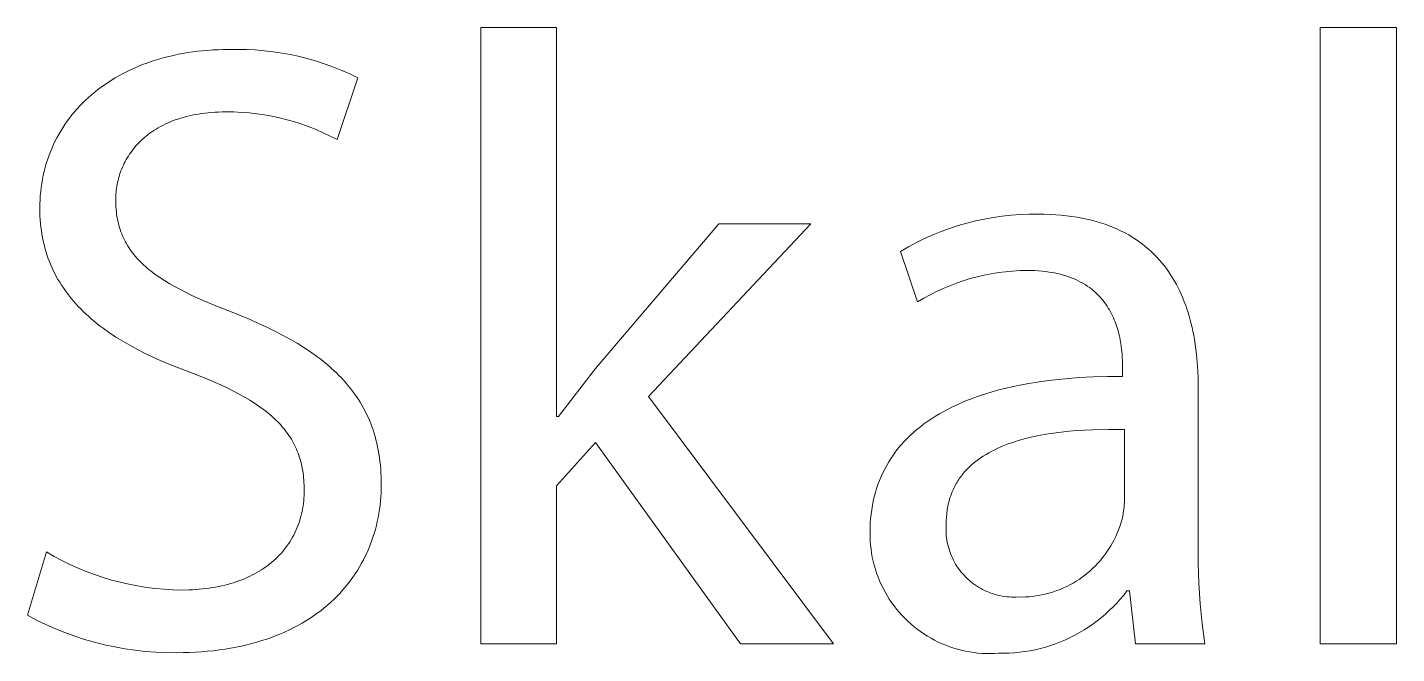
# Model space of a CAD drawing. Header units: millimetres. Extents: x 1383 to 4664, y -160 to 2132.
# Drawn here: x 4394.4 to 4446.2, y -17.9 to 5.8 of the extents above; entities that cross this region are included whole.
import ezdxf

# ---------------------------------------------------------------- set-up
doc = ezdxf.new("R2010")
doc.units = ezdxf.units.MM
doc.header["$MEASUREMENT"] = 0
doc.layers.add('Domyślny', color=7, linetype='Continuous', true_color=0x000000)

msp = doc.modelspace()

# ---------------------------------------------------------------- linework, layer by layer
at = {"layer": 'Domyślny', "color": 18, "lineweight": 15, "true_color": 0x000000}
for p, q in [((4411.579, -17.563), (4411.579, 5.764)), ((4411.579, 5.764), (4414.442, 5.764)), ((4414.442, 5.764), (4414.442, -8.965)), ((4443.342, 5.763), (4446.237, 5.763)), ((4443.342, -17.564), (4443.342, 5.763)), ((4446.237, 5.763), (4446.237, -17.564)), ((4399.594, 4.622), (4399.766, 4.666)), ((4399.766, 4.666), (4399.941, 4.706)), ((4399.941, 4.706), (4400.119, 4.744)), ((4400.119, 4.744), (4400.299, 4.777)), ((4400.299, 4.777), (4400.481, 4.808)), ((4400.481, 4.808), (4400.666, 4.835)), ((4400.666, 4.835), (4400.853, 4.858)), ((4400.853, 4.858), (4401.043, 4.878)), ((4401.043, 4.878), (4401.235, 4.895)), ((4401.235, 4.895), (4401.429, 4.908)), ((4401.429, 4.908), (4401.625, 4.917)), ((4401.625, 4.917), (4401.824, 4.923)), ((4401.824, 4.923), (4402.024, 4.924)), ((4402.024, 4.924), (4402.362, 4.931)), ((4402.362, 4.931), (4402.699, 4.926)), ((4402.699, 4.926), (4403.036, 4.909)), ((4403.036, 4.909), (4403.373, 4.882)), ((4403.373, 4.882), (4403.708, 4.843)), ((4403.708, 4.843), (4404.042, 4.793)), ((4404.042, 4.793), (4404.374, 4.732)), ((4404.374, 4.732), (4404.704, 4.66)), ((4398.16, 4.086), (4398.308, 4.157)), ((4398.308, 4.157), (4398.46, 4.226)), ((4398.46, 4.226), (4398.613, 4.292)), ((4398.613, 4.292), (4398.77, 4.355)), ((4398.77, 4.355), (4398.93, 4.414)), ((4398.93, 4.414), (4399.092, 4.471)), ((4399.092, 4.471), (4399.257, 4.525)), ((4399.257, 4.525), (4399.424, 4.575)), ((4399.424, 4.575), (4399.594, 4.622)), ((4404.704, 4.66), (4405.031, 4.577)), ((4405.031, 4.577), (4405.355, 4.483)), ((4405.355, 4.483), (4405.676, 4.378)), ((4405.676, 4.378), (4405.993, 4.263)), ((4405.993, 4.263), (4406.306, 4.137)), ((4397.33, 3.595), (4397.461, 3.684)), ((4397.461, 3.684), (4397.595, 3.77)), ((4397.595, 3.77), (4397.732, 3.853)), ((4397.732, 3.853), (4397.872, 3.933)), ((4397.872, 3.933), (4398.014, 4.011)), ((4398.014, 4.011), (4398.16, 4.086)), ((4406.919, 3.854), (4406.133, 1.516)), ((4406.306, 4.137), (4406.615, 4)), ((4406.615, 4), (4406.919, 3.854)), ((4396.61, 3.009), (4396.722, 3.113)), ((4396.722, 3.113), (4396.837, 3.215)), ((4396.837, 3.215), (4396.956, 3.314)), ((4396.956, 3.314), (4397.078, 3.41)), ((4397.078, 3.41), (4397.202, 3.504)), ((4397.202, 3.504), (4397.33, 3.595)), ((4396.193, 2.568), (4396.292, 2.682)), ((4396.292, 2.682), (4396.395, 2.793)), ((4396.395, 2.793), (4396.501, 2.902)), ((4396.501, 2.902), (4396.61, 3.009)), ((4395.748, 1.966), (4395.83, 2.091)), ((4395.83, 2.091), (4395.916, 2.213)), ((4395.916, 2.213), (4396.005, 2.334)), ((4396.005, 2.334), (4396.097, 2.452)), ((4396.097, 2.452), (4396.193, 2.568)), ((4399.622, 2.1), (4399.533, 2.056)), ((4399.713, 2.143), (4399.622, 2.1)), ((4399.807, 2.183), (4399.713, 2.143)), ((4399.903, 2.222), (4399.807, 2.183)), ((4400.002, 2.259), (4399.903, 2.222)), ((4400.103, 2.294), (4400.002, 2.259)), ((4400.206, 2.328), (4400.103, 2.294)), ((4400.312, 2.359), (4400.206, 2.328)), ((4400.421, 2.388), (4400.312, 2.359)), ((4400.532, 2.415), (4400.421, 2.388)), ((4400.646, 2.44), (4400.532, 2.415)), ((4400.762, 2.463), (4400.646, 2.44)), ((4400.881, 2.484), (4400.762, 2.463)), ((4401.002, 2.503), (4400.881, 2.484)), ((4401.126, 2.519), (4401.002, 2.503)), ((4401.253, 2.532), (4401.126, 2.519)), ((4401.382, 2.544), (4401.253, 2.532)), ((4401.514, 2.553), (4401.382, 2.544)), ((4401.649, 2.559), (4401.514, 2.553)), ((4401.786, 2.563), (4401.649, 2.559)), ((4401.926, 2.564), (4401.786, 2.563)), ((4402.218, 2.562), (4401.926, 2.564)), ((4402.51, 2.549), (4402.218, 2.562)), ((4402.801, 2.527), (4402.51, 2.549)), ((4403.092, 2.495), (4402.801, 2.527)), ((4403.381, 2.453), (4403.092, 2.495)), ((4403.668, 2.402), (4403.381, 2.453)), ((4403.954, 2.341), (4403.668, 2.402)), ((4404.237, 2.27), (4403.954, 2.341)), ((4404.518, 2.19), (4404.237, 2.27)), ((4404.796, 2.1), (4404.518, 2.19)), ((4405.071, 2.002), (4404.796, 2.1)), ((4395.454, 1.446), (4395.522, 1.579)), ((4395.522, 1.579), (4395.594, 1.71)), ((4395.594, 1.71), (4395.669, 1.839)), ((4395.669, 1.839), (4395.748, 1.966)), ((4398.838, 1.592), (4398.772, 1.534)), ((4398.906, 1.649), (4398.838, 1.592)), ((4398.976, 1.705), (4398.906, 1.649)), ((4399.049, 1.759), (4398.976, 1.705)), ((4399.124, 1.813), (4399.049, 1.759)), ((4399.201, 1.864), (4399.124, 1.813)), ((4399.28, 1.915), (4399.201, 1.864)), ((4399.362, 1.963), (4399.28, 1.915)), ((4399.446, 2.011), (4399.362, 1.963)), ((4399.533, 2.056), (4399.446, 2.011)), ((4405.342, 1.894), (4405.071, 2.002)), ((4405.61, 1.776), (4405.342, 1.894)), ((4405.873, 1.65), (4405.61, 1.776)), ((4406.133, 1.516), (4405.873, 1.65)), ((4395.272, 1.035), (4395.329, 1.174)), ((4395.329, 1.174), (4395.39, 1.311)), ((4395.39, 1.311), (4395.454, 1.446)), ((4398.373, 1.097), (4398.324, 1.031)), ((4398.423, 1.162), (4398.373, 1.097)), ((4398.476, 1.227), (4398.423, 1.162)), ((4398.531, 1.29), (4398.476, 1.227)), ((4398.588, 1.353), (4398.531, 1.29)), ((4398.647, 1.414), (4398.588, 1.353)), ((4398.708, 1.475), (4398.647, 1.414)), ((4398.772, 1.534), (4398.708, 1.475)), ((4395.082, 0.462), (4395.124, 0.608)), ((4395.124, 0.608), (4395.169, 0.752)), ((4395.169, 0.752), (4395.219, 0.894)), ((4395.219, 0.894), (4395.272, 1.035)), ((4398.043, 0.549), (4398.011, 0.479)), ((4398.077, 0.62), (4398.043, 0.549)), ((4398.113, 0.69), (4398.077, 0.62)), ((4398.151, 0.759), (4398.113, 0.69)), ((4398.191, 0.828), (4398.151, 0.759)), ((4398.233, 0.896), (4398.191, 0.828)), ((4398.278, 0.964), (4398.233, 0.896)), ((4398.324, 1.031), (4398.278, 0.964)), ((4394.953, -0.139), (4394.979, 0.014)), ((4394.979, 0.014), (4395.009, 0.165)), ((4395.009, 0.165), (4395.043, 0.314)), ((4395.043, 0.314), (4395.082, 0.462)), ((4397.858, 0.047), (4397.84, -0.026)), ((4397.879, 0.119), (4397.858, 0.047)), ((4397.902, 0.192), (4397.879, 0.119)), ((4397.926, 0.264), (4397.902, 0.192)), ((4397.952, 0.336), (4397.926, 0.264)), ((4397.98, 0.407), (4397.952, 0.336)), ((4398.011, 0.479), (4397.98, 0.407)), ((4394.897, -0.605), (4394.912, -0.448)), ((4394.912, -0.448), (4394.93, -0.293)), ((4394.93, -0.293), (4394.953, -0.139)), ((4397.766, -0.46), (4397.76, -0.532)), ((4397.774, -0.388), (4397.766, -0.46)), ((4397.783, -0.316), (4397.774, -0.388)), ((4397.795, -0.244), (4397.783, -0.316)), ((4397.808, -0.171), (4397.795, -0.244)), ((4397.823, -0.098), (4397.808, -0.171)), ((4397.84, -0.026), (4397.823, -0.098)), ((4394.879, -1.085), (4394.881, -0.924)), ((4394.881, -0.924), (4394.887, -0.764)), ((4394.887, -0.764), (4394.897, -0.605)), ((4397.753, -0.675), (4397.752, -0.746)), ((4397.752, -0.746), (4397.753, -0.843)), ((4397.756, -0.604), (4397.753, -0.675)), ((4397.753, -0.843), (4397.756, -0.938)), ((4397.76, -0.532), (4397.756, -0.604)), ((4397.756, -0.938), (4397.761, -1.031)), ((4397.761, -1.031), (4397.768, -1.123)), ((4394.88, -1.23), (4394.879, -1.085)), ((4394.885, -1.373), (4394.88, -1.23)), ((4394.893, -1.515), (4394.885, -1.373)), ((4394.905, -1.654), (4394.893, -1.515)), ((4397.768, -1.123), (4397.777, -1.214)), ((4397.777, -1.214), (4397.788, -1.303)), ((4397.788, -1.303), (4397.801, -1.391)), ((4397.801, -1.391), (4397.816, -1.478)), ((4397.816, -1.478), (4397.833, -1.563)), ((4430.302, -1.56), (4430.636, -1.488)), ((4430.636, -1.488), (4430.972, -1.428)), ((4430.972, -1.428), (4431.311, -1.38)), ((4431.311, -1.38), (4431.651, -1.343)), ((4431.651, -1.343), (4431.992, -1.318)), ((4431.992, -1.318), (4432.333, -1.305)), ((4432.333, -1.305), (4432.675, -1.304)), ((4432.675, -1.304), (4432.9, -1.307)), ((4432.9, -1.307), (4433.119, -1.314)), ((4433.119, -1.314), (4433.333, -1.326)), ((4433.333, -1.326), (4433.542, -1.342)), ((4433.542, -1.342), (4433.746, -1.364)), ((4433.746, -1.364), (4433.945, -1.389)), ((4433.945, -1.389), (4434.139, -1.419)), ((4434.139, -1.419), (4434.328, -1.453)), ((4434.328, -1.453), (4434.512, -1.492)), ((4434.512, -1.492), (4434.691, -1.535)), ((4434.691, -1.535), (4434.865, -1.581)), ((4394.919, -1.792), (4394.905, -1.654)), ((4394.937, -1.928), (4394.919, -1.792)), ((4394.957, -2.063), (4394.937, -1.928)), ((4394.981, -2.195), (4394.957, -2.063)), ((4397.833, -1.563), (4397.852, -1.647)), ((4397.852, -1.647), (4397.873, -1.73)), ((4397.873, -1.73), (4397.896, -1.811)), ((4397.896, -1.811), (4397.922, -1.891)), ((4397.922, -1.891), (4397.949, -1.97)), ((4397.949, -1.97), (4397.979, -2.048)), ((4397.979, -2.048), (4398.01, -2.125)), ((4415.917, -7.151), (4420.582, -1.666)), ((4424.067, -1.666), (4417.916, -8.2)), ((4420.582, -1.666), (4424.067, -1.666)), ((4428.679, -2.091), (4428.996, -1.963)), ((4428.996, -1.963), (4429.317, -1.845)), ((4429.317, -1.845), (4429.642, -1.739)), ((4429.642, -1.739), (4429.97, -1.644)), ((4429.97, -1.644), (4430.302, -1.56)), ((4434.865, -1.581), (4435.035, -1.632)), ((4435.035, -1.632), (4435.2, -1.687)), ((4435.2, -1.687), (4435.36, -1.745)), ((4435.36, -1.745), (4435.516, -1.807)), ((4435.516, -1.807), (4435.667, -1.873)), ((4435.667, -1.873), (4435.814, -1.943)), ((4435.814, -1.943), (4435.957, -2.016)), ((4435.957, -2.016), (4436.095, -2.092)), ((4395.008, -2.326), (4394.981, -2.195)), ((4395.038, -2.456), (4395.008, -2.326)), ((4395.071, -2.583), (4395.038, -2.456)), ((4395.107, -2.709), (4395.071, -2.583)), ((4398.01, -2.125), (4398.044, -2.201)), ((4398.044, -2.201), (4398.079, -2.275)), ((4398.079, -2.275), (4398.117, -2.349)), ((4398.117, -2.349), (4398.157, -2.421)), ((4398.157, -2.421), (4398.2, -2.493)), ((4398.2, -2.493), (4398.244, -2.563)), ((4398.244, -2.563), (4398.29, -2.633)), ((4427.463, -2.714), (4427.759, -2.542)), ((4427.759, -2.542), (4428.061, -2.381)), ((4428.061, -2.381), (4428.367, -2.231)), ((4428.367, -2.231), (4428.679, -2.091)), ((4436.095, -2.092), (4436.228, -2.172)), ((4436.228, -2.172), (4436.358, -2.255)), ((4436.358, -2.255), (4436.483, -2.342)), ((4436.483, -2.342), (4436.605, -2.431)), ((4436.605, -2.431), (4436.722, -2.524)), ((4436.722, -2.524), (4436.835, -2.619)), ((4395.147, -2.834), (4395.107, -2.709)), ((4395.189, -2.956), (4395.147, -2.834)), ((4395.234, -3.077), (4395.189, -2.956)), ((4395.282, -3.197), (4395.234, -3.077)), ((4398.29, -2.633), (4398.339, -2.702)), ((4398.339, -2.702), (4398.39, -2.77)), ((4398.39, -2.77), (4398.443, -2.837)), ((4398.443, -2.837), (4398.498, -2.903)), ((4398.498, -2.903), (4398.555, -2.968)), ((4398.555, -2.968), (4398.615, -3.033)), ((4398.615, -3.033), (4398.676, -3.097)), ((4398.676, -3.097), (4398.74, -3.16)), ((4428.108, -4.626), (4427.463, -2.714)), ((4436.835, -2.619), (4436.945, -2.717)), ((4436.945, -2.717), (4437.05, -2.819)), ((4437.05, -2.819), (4437.152, -2.923)), ((4437.152, -2.923), (4437.249, -3.029)), ((4437.249, -3.029), (4437.343, -3.138)), ((4395.333, -3.315), (4395.282, -3.197)), ((4395.387, -3.431), (4395.333, -3.315)), ((4395.444, -3.546), (4395.387, -3.431)), ((4395.504, -3.659), (4395.444, -3.546)), ((4398.74, -3.16), (4398.807, -3.222)), ((4398.807, -3.222), (4398.875, -3.284)), ((4398.875, -3.284), (4398.946, -3.345)), ((4398.946, -3.345), (4399.019, -3.406)), ((4399.019, -3.406), (4399.094, -3.466)), ((4399.094, -3.466), (4399.172, -3.525)), ((4399.172, -3.525), (4399.251, -3.584)), ((4399.251, -3.584), (4399.418, -3.7)), ((4430.625, -3.612), (4430.359, -3.674)), ((4430.893, -3.559), (4430.625, -3.612)), ((4431.162, -3.516), (4430.893, -3.559)), ((4431.432, -3.482), (4431.162, -3.516)), ((4431.704, -3.457), (4431.432, -3.482)), ((4431.976, -3.441), (4431.704, -3.457)), ((4432.249, -3.435), (4431.976, -3.441)), ((4432.399, -3.437), (4432.249, -3.435)), ((4432.546, -3.442), (4432.399, -3.437)), ((4432.688, -3.45), (4432.546, -3.442)), ((4432.826, -3.462), (4432.688, -3.45)), ((4432.96, -3.477), (4432.826, -3.462)), ((4433.09, -3.495), (4432.96, -3.477)), ((4433.217, -3.516), (4433.09, -3.495)), ((4433.339, -3.539), (4433.217, -3.516)), ((4433.458, -3.566), (4433.339, -3.539)), ((4433.573, -3.596), (4433.458, -3.566)), ((4433.684, -3.628), (4433.573, -3.596)), ((4433.792, -3.662), (4433.684, -3.628)), ((4437.343, -3.138), (4437.434, -3.25)), ((4437.434, -3.25), (4437.521, -3.364)), ((4437.521, -3.364), (4437.604, -3.48)), ((4437.604, -3.48), (4437.684, -3.599)), ((4437.684, -3.599), (4437.76, -3.72)), ((4395.567, -3.771), (4395.504, -3.659)), ((4395.632, -3.881), (4395.567, -3.771)), ((4395.701, -3.99), (4395.632, -3.881)), ((4395.772, -4.097), (4395.701, -3.99)), ((4395.846, -4.203), (4395.772, -4.097)), ((4399.418, -3.7), (4399.594, -3.815)), ((4399.594, -3.815), (4399.779, -3.927)), ((4399.779, -3.927), (4399.973, -4.039)), ((4399.973, -4.039), (4400.177, -4.149)), ((4429.072, -4.117), (4428.824, -4.232)), ((4429.323, -4.011), (4429.072, -4.117)), ((4429.578, -3.913), (4429.323, -4.011)), ((4429.835, -3.824), (4429.578, -3.913)), ((4430.096, -3.745), (4429.835, -3.824)), ((4430.359, -3.674), (4430.096, -3.745)), ((4433.896, -3.7), (4433.792, -3.662)), ((4433.996, -3.739), (4433.896, -3.7)), ((4434.094, -3.782), (4433.996, -3.739)), ((4434.188, -3.826), (4434.094, -3.782)), ((4434.278, -3.873), (4434.188, -3.826)), ((4434.365, -3.921), (4434.278, -3.873)), ((4434.449, -3.972), (4434.365, -3.921)), ((4434.53, -4.025), (4434.449, -3.972)), ((4434.608, -4.08), (4434.53, -4.025)), ((4434.683, -4.136), (4434.608, -4.08)), ((4434.755, -4.194), (4434.683, -4.136)), ((4437.76, -3.72), (4437.833, -3.843)), ((4437.833, -3.843), (4437.902, -3.968)), ((4437.902, -3.968), (4437.969, -4.095)), ((4437.969, -4.095), (4438.032, -4.223)), ((4395.923, -4.307), (4395.846, -4.203)), ((4396.002, -4.41), (4395.923, -4.307)), ((4396.085, -4.511), (4396.002, -4.41)), ((4396.17, -4.612), (4396.085, -4.511)), ((4396.258, -4.71), (4396.17, -4.612)), ((4400.177, -4.149), (4400.39, -4.259)), ((4400.39, -4.259), (4400.613, -4.368)), ((4400.613, -4.368), (4401.088, -4.584)), ((4401.088, -4.584), (4401.602, -4.8)), ((4428.342, -4.486), (4428.108, -4.626)), ((4428.581, -4.355), (4428.342, -4.486)), ((4428.824, -4.232), (4428.581, -4.355)), ((4434.824, -4.254), (4434.755, -4.194)), ((4434.89, -4.316), (4434.824, -4.254)), ((4434.953, -4.379), (4434.89, -4.316)), ((4435.014, -4.443), (4434.953, -4.379)), ((4435.072, -4.509), (4435.014, -4.443)), ((4435.127, -4.576), (4435.072, -4.509)), ((4435.18, -4.644), (4435.127, -4.576)), ((4435.23, -4.714), (4435.18, -4.644)), ((4438.032, -4.223), (4438.092, -4.354)), ((4438.092, -4.354), (4438.149, -4.486)), ((4438.149, -4.486), (4438.202, -4.62)), ((4438.202, -4.62), (4438.253, -4.755)), ((4396.348, -4.807), (4396.258, -4.71)), ((4396.441, -4.903), (4396.348, -4.807)), ((4396.537, -4.998), (4396.441, -4.903)), ((4396.635, -5.091), (4396.537, -4.998)), ((4396.737, -5.183), (4396.635, -5.091)), ((4401.602, -4.8), (4402.155, -5.018)), ((4402.155, -5.018), (4402.836, -5.295)), ((4435.278, -4.784), (4435.23, -4.714)), ((4435.324, -4.856), (4435.278, -4.784)), ((4435.367, -4.928), (4435.324, -4.856)), ((4435.407, -5.001), (4435.367, -4.928)), ((4435.446, -5.075), (4435.407, -5.001)), ((4435.483, -5.149), (4435.446, -5.075)), ((4435.517, -5.224), (4435.483, -5.149)), ((4438.253, -4.755), (4438.301, -4.892)), ((4438.301, -4.892), (4438.346, -5.031)), ((4438.346, -5.031), (4438.388, -5.17)), ((4438.388, -5.17), (4438.428, -5.311)), ((4396.84, -5.274), (4396.737, -5.183)), ((4396.946, -5.363), (4396.84, -5.274)), ((4397.055, -5.451), (4396.946, -5.363)), ((4397.167, -5.538), (4397.055, -5.451)), ((4397.281, -5.624), (4397.167, -5.538)), ((4397.516, -5.791), (4397.281, -5.624)), ((4402.836, -5.295), (4403.161, -5.437)), ((4403.161, -5.437), (4403.474, -5.582)), ((4403.474, -5.582), (4403.777, -5.729)), ((4435.549, -5.3), (4435.517, -5.224)), ((4435.58, -5.376), (4435.549, -5.3)), ((4435.608, -5.452), (4435.58, -5.376)), ((4435.635, -5.529), (4435.608, -5.452)), ((4435.659, -5.605), (4435.635, -5.529)), ((4435.682, -5.682), (4435.659, -5.605)), ((4435.704, -5.759), (4435.682, -5.682)), ((4438.428, -5.311), (4438.464, -5.453)), ((4438.464, -5.453), (4438.498, -5.596)), ((4438.498, -5.596), (4438.53, -5.74)), ((4397.761, -5.954), (4397.516, -5.791)), ((4398.016, -6.112), (4397.761, -5.954)), ((4398.281, -6.266), (4398.016, -6.112)), ((4403.777, -5.729), (4404.068, -5.88)), ((4404.068, -5.88), (4404.349, -6.034)), ((4404.349, -6.034), (4404.619, -6.191)), ((4404.619, -6.191), (4404.878, -6.352)), ((4435.723, -5.836), (4435.704, -5.759)), ((4435.742, -5.912), (4435.723, -5.836)), ((4435.758, -5.989), (4435.742, -5.912)), ((4435.787, -6.14), (4435.758, -5.989)), ((4435.811, -6.29), (4435.787, -6.14)), ((4438.53, -5.74), (4438.559, -5.885)), ((4438.559, -5.885), (4438.585, -6.031)), ((4438.585, -6.031), (4438.631, -6.324)), ((4398.554, -6.415), (4398.281, -6.266)), ((4398.838, -6.56), (4398.554, -6.415)), ((4399.13, -6.7), (4398.838, -6.56)), ((4399.432, -6.837), (4399.13, -6.7)), ((4404.878, -6.352), (4405.126, -6.517)), ((4405.126, -6.517), (4405.363, -6.685)), ((4405.363, -6.685), (4405.478, -6.772)), ((4435.829, -6.438), (4435.811, -6.29)), ((4435.843, -6.582), (4435.829, -6.438)), ((4435.854, -6.723), (4435.843, -6.582)), ((4435.861, -6.86), (4435.854, -6.723)), ((4438.631, -6.324), (4438.667, -6.62)), ((4438.667, -6.62), (4438.694, -6.918)), ((4399.742, -6.97), (4399.432, -6.837)), ((4400.061, -7.099), (4399.742, -6.97)), ((4400.388, -7.224), (4400.061, -7.099)), ((4400.724, -7.345), (4400.388, -7.224)), ((4405.478, -6.772), (4405.59, -6.859)), ((4405.59, -6.859), (4405.699, -6.947)), ((4405.699, -6.947), (4405.805, -7.036)), ((4405.805, -7.036), (4405.909, -7.127)), ((4405.909, -7.127), (4406.009, -7.219)), ((4406.009, -7.219), (4406.107, -7.312)), ((4414.507, -8.965), (4415.917, -7.151)), ((4435.864, -6.991), (4435.861, -6.86)), ((4435.865, -7.117), (4435.864, -6.991)), ((4435.865, -7.445), (4435.865, -7.117)), ((4438.694, -6.918), (4438.713, -7.217)), ((4438.713, -7.217), (4438.724, -7.517)), ((4401.262, -7.561), (4400.724, -7.345)), ((4401.516, -7.67), (4401.262, -7.561)), ((4401.759, -7.779), (4401.516, -7.67)), ((4406.107, -7.312), (4406.203, -7.406)), ((4406.203, -7.406), (4406.295, -7.501)), ((4406.295, -7.501), (4406.385, -7.598)), ((4406.385, -7.598), (4406.472, -7.696)), ((4406.472, -7.696), (4406.557, -7.796)), ((4431.781, -7.815), (4432.234, -7.726)), ((4432.234, -7.726), (4432.703, -7.649)), ((4432.703, -7.649), (4433.189, -7.585)), ((4433.189, -7.585), (4433.692, -7.532)), ((4433.692, -7.532), (4434.211, -7.492)), ((4434.211, -7.492), (4434.746, -7.464)), ((4434.746, -7.464), (4435.298, -7.448)), ((4435.298, -7.448), (4435.865, -7.445)), ((4438.724, -7.517), (4438.728, -7.816)), ((4401.993, -7.889), (4401.759, -7.779)), ((4402.216, -8.001), (4401.993, -7.889)), ((4402.429, -8.113), (4402.216, -8.001)), ((4402.633, -8.227), (4402.429, -8.113)), ((4402.827, -8.342), (4402.633, -8.227)), ((4406.557, -7.796), (4406.638, -7.896)), ((4406.638, -7.896), (4406.717, -7.999)), ((4406.717, -7.999), (4406.793, -8.102)), ((4406.793, -8.102), (4406.867, -8.207)), ((4406.867, -8.207), (4406.937, -8.314)), ((4417.916, -8.2), (4424.92, -17.563)), ((4429.957, -8.362), (4430.142, -8.289)), ((4430.142, -8.289), (4430.332, -8.22)), ((4430.332, -8.22), (4430.526, -8.153)), ((4430.526, -8.153), (4430.724, -8.09)), ((4430.724, -8.09), (4430.927, -8.029)), ((4430.927, -8.029), (4431.134, -7.971)), ((4431.134, -7.971), (4431.346, -7.916)), ((4431.346, -7.916), (4431.781, -7.815)), ((4438.728, -7.816), (4438.728, -13.76)), ((4403.011, -8.459), (4402.827, -8.342)), ((4403.186, -8.578), (4403.011, -8.459)), ((4403.352, -8.698), (4403.186, -8.578)), ((4403.431, -8.759), (4403.352, -8.698)), ((4403.509, -8.821), (4403.431, -8.759)), ((4406.937, -8.314), (4407.005, -8.422)), ((4407.005, -8.422), (4407.07, -8.532)), ((4407.07, -8.532), (4407.132, -8.643)), ((4407.132, -8.643), (4407.192, -8.755)), ((4407.192, -8.755), (4407.249, -8.87)), ((4428.937, -8.857), (4429.096, -8.768)), ((4429.096, -8.768), (4429.259, -8.681)), ((4429.259, -8.681), (4429.427, -8.597)), ((4429.427, -8.597), (4429.599, -8.516)), ((4429.599, -8.516), (4429.776, -8.437)), ((4429.776, -8.437), (4429.957, -8.362)), ((4403.583, -8.883), (4403.509, -8.821)), ((4403.656, -8.946), (4403.583, -8.883)), ((4403.726, -9.009), (4403.656, -8.946)), ((4403.794, -9.073), (4403.726, -9.009)), ((4403.86, -9.138), (4403.794, -9.073)), ((4403.924, -9.203), (4403.86, -9.138)), ((4403.986, -9.269), (4403.924, -9.203)), ((4404.045, -9.335), (4403.986, -9.269)), ((4407.249, -8.87), (4407.303, -8.986)), ((4407.303, -8.986), (4407.354, -9.103)), ((4407.354, -9.103), (4407.403, -9.222)), ((4407.403, -9.222), (4407.449, -9.343)), ((4414.442, -8.965), (4414.507, -8.965)), ((4428.21, -9.348), (4428.347, -9.244)), ((4428.347, -9.244), (4428.487, -9.143)), ((4428.487, -9.143), (4428.633, -9.045)), ((4428.633, -9.045), (4428.783, -8.95)), ((4428.783, -8.95), (4428.937, -8.857)), ((4404.102, -9.403), (4404.045, -9.335)), ((4404.157, -9.471), (4404.102, -9.403)), ((4404.21, -9.539), (4404.157, -9.471)), ((4404.261, -9.609), (4404.21, -9.539)), ((4404.31, -9.679), (4404.261, -9.609)), ((4404.356, -9.75), (4404.31, -9.679)), ((4404.401, -9.822), (4404.356, -9.75)), ((4404.443, -9.895), (4404.401, -9.822)), ((4407.449, -9.343), (4407.492, -9.466)), ((4407.492, -9.466), (4407.532, -9.59)), ((4407.532, -9.59), (4407.569, -9.717)), ((4407.569, -9.717), (4407.604, -9.845)), ((4407.604, -9.845), (4407.636, -9.974)), ((4427.598, -9.909), (4427.711, -9.792)), ((4427.711, -9.792), (4427.829, -9.677)), ((4427.829, -9.677), (4427.951, -9.564)), ((4427.951, -9.564), (4428.079, -9.455)), ((4428.079, -9.455), (4428.21, -9.348)), ((4432.14, -9.811), (4432.008, -9.847)), ((4432.41, -9.744), (4432.14, -9.811)), ((4432.686, -9.686), (4432.41, -9.744)), ((4432.968, -9.634), (4432.686, -9.686)), ((4433.255, -9.59), (4432.968, -9.634)), ((4433.545, -9.552), (4433.255, -9.59)), ((4433.84, -9.521), (4433.545, -9.552)), ((4434.136, -9.497), (4433.84, -9.521)), ((4434.435, -9.477), (4434.136, -9.497)), ((4434.735, -9.463), (4434.435, -9.477)), ((4435.335, -9.451), (4434.735, -9.463)), ((4435.931, -9.455), (4435.335, -9.451)), ((4435.931, -12.209), (4435.931, -9.455)), ((4404.484, -9.969), (4404.443, -9.895)), ((4404.522, -10.043), (4404.484, -9.969)), ((4404.559, -10.119), (4404.522, -10.043)), ((4404.593, -10.195), (4404.559, -10.119)), ((4404.626, -10.272), (4404.593, -10.195)), ((4404.656, -10.351), (4404.626, -10.272)), ((4404.684, -10.43), (4404.656, -10.351)), ((4407.636, -9.974), (4407.665, -10.106)), ((4407.665, -10.106), (4407.692, -10.24)), ((4407.692, -10.24), (4407.715, -10.375)), ((4415.917, -9.948), (4414.442, -11.587)), ((4421.402, -17.563), (4415.917, -9.948)), ((4427.191, -10.407), (4427.286, -10.279)), ((4427.286, -10.279), (4427.385, -10.153)), ((4427.385, -10.153), (4427.489, -10.03)), ((4427.489, -10.03), (4427.598, -9.909)), ((4430.802, -10.333), (4430.695, -10.395)), ((4430.912, -10.274), (4430.802, -10.333)), ((4431.024, -10.217), (4430.912, -10.274)), ((4431.139, -10.163), (4431.024, -10.217)), ((4431.256, -10.111), (4431.139, -10.163)), ((4431.376, -10.062), (4431.256, -10.111)), ((4431.498, -10.014), (4431.376, -10.062)), ((4431.623, -9.969), (4431.498, -10.014)), ((4431.749, -9.927), (4431.623, -9.969)), ((4431.878, -9.886), (4431.749, -9.927)), ((4432.008, -9.847), (4431.878, -9.886)), ((4404.711, -10.51), (4404.684, -10.43)), ((4404.736, -10.591), (4404.711, -10.51)), ((4404.758, -10.674), (4404.736, -10.591)), ((4404.779, -10.757), (4404.758, -10.674)), ((4404.798, -10.841), (4404.779, -10.757)), ((4404.815, -10.927), (4404.798, -10.841)), ((4407.715, -10.375), (4407.736, -10.512)), ((4407.736, -10.512), (4407.754, -10.652)), ((4407.754, -10.652), (4407.769, -10.793)), ((4407.769, -10.793), (4407.782, -10.936)), ((4426.86, -10.949), (4426.935, -10.81)), ((4426.935, -10.81), (4427.016, -10.673)), ((4427.016, -10.673), (4427.101, -10.539)), ((4427.101, -10.539), (4427.191, -10.407)), ((4430.074, -10.861), (4430.032, -10.901)), ((4430.117, -10.821), (4430.074, -10.861)), ((4430.161, -10.782), (4430.117, -10.821)), ((4430.205, -10.743), (4430.161, -10.782)), ((4430.251, -10.705), (4430.205, -10.743)), ((4430.297, -10.668), (4430.251, -10.705)), ((4430.392, -10.596), (4430.297, -10.668)), ((4430.49, -10.526), (4430.392, -10.596)), ((4430.591, -10.459), (4430.49, -10.526)), ((4430.695, -10.395), (4430.591, -10.459)), ((4404.83, -11.014), (4404.815, -10.927)), ((4404.844, -11.101), (4404.83, -11.014)), ((4404.855, -11.19), (4404.844, -11.101)), ((4404.865, -11.28), (4404.855, -11.19)), ((4404.873, -11.371), (4404.865, -11.28)), ((4404.879, -11.464), (4404.873, -11.371)), ((4407.782, -10.936), (4407.792, -11.082)), ((4407.792, -11.082), (4407.799, -11.229)), ((4407.799, -11.229), (4407.803, -11.378)), ((4407.803, -11.378), (4407.804, -11.53)), ((4426.605, -11.533), (4426.661, -11.383)), ((4426.661, -11.383), (4426.723, -11.236)), ((4426.723, -11.236), (4426.789, -11.091)), ((4426.789, -11.091), (4426.86, -10.949)), ((4429.63, -11.397), (4429.6, -11.447)), ((4429.662, -11.348), (4429.63, -11.397)), ((4429.695, -11.3), (4429.662, -11.348)), ((4429.729, -11.253), (4429.695, -11.3)), ((4429.763, -11.206), (4429.729, -11.253)), ((4429.799, -11.161), (4429.763, -11.206)), ((4429.835, -11.116), (4429.799, -11.161)), ((4429.873, -11.071), (4429.835, -11.116)), ((4429.911, -11.028), (4429.873, -11.071)), ((4429.951, -10.985), (4429.911, -11.028)), ((4429.991, -10.943), (4429.951, -10.985)), ((4430.032, -10.901), (4429.991, -10.943)), ((4404.883, -11.557), (4404.879, -11.464)), ((4404.882, -11.955), (4404.886, -11.853)), ((4404.886, -11.652), (4404.883, -11.557)), ((4404.887, -11.749), (4404.886, -11.652)), ((4404.886, -11.853), (4404.887, -11.749)), ((4407.797, -11.848), (4407.788, -12.006)), ((4407.802, -11.689), (4407.797, -11.848)), ((4407.804, -11.53), (4407.802, -11.689)), ((4414.442, -11.587), (4414.442, -17.563)), ((4426.464, -11.999), (4426.506, -11.841)), ((4426.506, -11.841), (4426.553, -11.686)), ((4426.553, -11.686), (4426.605, -11.533)), ((4429.391, -11.873), (4429.37, -11.929)), ((4429.413, -11.817), (4429.391, -11.873)), ((4429.437, -11.761), (4429.413, -11.817)), ((4429.461, -11.707), (4429.437, -11.761)), ((4429.487, -11.653), (4429.461, -11.707)), ((4429.513, -11.6), (4429.487, -11.653)), ((4429.541, -11.548), (4429.513, -11.6)), ((4429.57, -11.497), (4429.541, -11.548)), ((4429.6, -11.447), (4429.57, -11.497)), ((4404.826, -12.454), (4404.842, -12.357)), ((4404.842, -12.357), (4404.856, -12.258)), ((4404.856, -12.258), (4404.867, -12.158)), ((4404.867, -12.158), (4404.876, -12.057)), ((4404.876, -12.057), (4404.882, -11.955)), ((4407.758, -12.32), (4407.738, -12.475)), ((4407.775, -12.163), (4407.758, -12.32)), ((4407.788, -12.006), (4407.775, -12.163)), ((4426.367, -12.489), (4426.395, -12.323)), ((4426.395, -12.323), (4426.427, -12.16)), ((4426.427, -12.16), (4426.464, -11.999)), ((4429.241, -12.415), (4429.231, -12.479)), ((4429.253, -12.351), (4429.241, -12.415)), ((4429.266, -12.288), (4429.253, -12.351)), ((4429.281, -12.226), (4429.266, -12.288)), ((4429.296, -12.165), (4429.281, -12.226)), ((4429.313, -12.105), (4429.296, -12.165)), ((4429.331, -12.046), (4429.313, -12.105)), ((4429.35, -11.987), (4429.331, -12.046)), ((4429.37, -11.929), (4429.35, -11.987)), ((4435.915, -12.464), (4435.923, -12.379)), ((4435.923, -12.379), (4435.928, -12.294)), ((4435.928, -12.294), (4435.931, -12.209)), ((4404.679, -13.016), (4404.709, -12.925)), ((4404.709, -12.925), (4404.738, -12.833)), ((4404.738, -12.833), (4404.763, -12.74)), ((4404.763, -12.74), (4404.787, -12.646)), ((4404.787, -12.646), (4404.808, -12.551)), ((4404.808, -12.551), (4404.826, -12.454)), ((4407.654, -12.935), (4407.619, -13.086)), ((4407.686, -12.782), (4407.654, -12.935)), ((4407.713, -12.629), (4407.686, -12.782)), ((4407.738, -12.475), (4407.713, -12.629)), ((4426.315, -13.001), (4426.328, -12.828)), ((4426.328, -12.828), (4426.345, -12.657)), ((4426.345, -12.657), (4426.367, -12.489)), ((4429.192, -12.885), (4429.19, -12.956)), ((4429.19, -12.956), (4429.19, -13.028)), ((4429.195, -12.815), (4429.192, -12.885)), ((4429.2, -12.746), (4429.195, -12.815)), ((4429.206, -12.678), (4429.2, -12.746)), ((4429.213, -12.611), (4429.206, -12.678)), ((4429.221, -12.545), (4429.213, -12.611)), ((4429.231, -12.479), (4429.221, -12.545)), ((4435.812, -12.965), (4435.836, -12.883)), ((4435.836, -12.883), (4435.857, -12.8)), ((4435.857, -12.8), (4435.875, -12.717)), ((4435.875, -12.717), (4435.891, -12.633)), ((4435.891, -12.633), (4435.905, -12.549)), ((4435.905, -12.549), (4435.915, -12.464)), ((4404.447, -13.532), (4404.491, -13.449)), ((4404.491, -13.449), (4404.533, -13.365)), ((4404.533, -13.365), (4404.573, -13.28)), ((4404.573, -13.28), (4404.611, -13.193)), ((4404.611, -13.193), (4404.646, -13.105)), ((4404.646, -13.105), (4404.679, -13.016)), ((4407.537, -13.384), (4407.49, -13.531)), ((4407.58, -13.235), (4407.537, -13.384)), ((4407.619, -13.086), (4407.58, -13.235)), ((4426.305, -13.356), (4426.308, -13.177)), ((4426.306, -13.512), (4426.305, -13.356)), ((4426.308, -13.177), (4426.315, -13.001)), ((4429.184, -13.116), (4429.182, -13.204)), ((4429.182, -13.204), (4429.183, -13.292)), ((4429.183, -13.292), (4429.186, -13.38)), ((4429.19, -13.028), (4429.184, -13.116)), ((4429.186, -13.38), (4429.193, -13.468)), ((4429.193, -13.468), (4429.203, -13.556)), ((4435.605, -13.502), (4435.659, -13.378)), ((4435.659, -13.378), (4435.71, -13.253)), ((4435.71, -13.253), (4435.756, -13.126)), ((4435.756, -13.126), (4435.785, -13.046)), ((4435.785, -13.046), (4435.812, -12.965)), ((4404.132, -13.998), (4404.19, -13.924)), ((4404.19, -13.924), (4404.246, -13.849)), ((4404.246, -13.849), (4404.3, -13.771)), ((4404.3, -13.771), (4404.351, -13.693)), ((4404.351, -13.693), (4404.4, -13.613)), ((4404.4, -13.613), (4404.447, -13.532)), ((4407.328, -13.963), (4407.267, -14.105)), ((4407.386, -13.821), (4407.328, -13.963)), ((4407.44, -13.676), (4407.386, -13.821)), ((4407.49, -13.531), (4407.44, -13.676)), ((4426.313, -13.668), (4426.306, -13.512)), ((4426.324, -13.824), (4426.313, -13.668)), ((4426.342, -13.979), (4426.324, -13.824)), ((4426.364, -14.133), (4426.342, -13.979)), ((4429.203, -13.556), (4429.215, -13.643)), ((4429.215, -13.643), (4429.231, -13.73)), ((4429.231, -13.73), (4429.25, -13.816)), ((4429.25, -13.816), (4429.271, -13.901)), ((4429.271, -13.901), (4429.296, -13.986)), ((4429.296, -13.986), (4429.323, -14.07)), ((4435.27, -14.087), (4435.345, -13.975)), ((4435.345, -13.975), (4435.416, -13.86)), ((4435.416, -13.86), (4435.483, -13.743)), ((4435.483, -13.743), (4435.546, -13.623)), ((4435.546, -13.623), (4435.605, -13.502)), ((4438.728, -13.76), (4438.729, -14.523)), ((4394.409, -16.479), (4395.13, -14.087)), ((4395.13, -14.087), (4395.422, -14.255)), ((4395.422, -14.255), (4395.719, -14.413)), ((4395.719, -14.413), (4396.021, -14.562)), ((4403.589, -14.536), (4403.665, -14.475)), ((4403.665, -14.475), (4403.738, -14.411)), ((4403.738, -14.411), (4403.809, -14.346)), ((4403.809, -14.346), (4403.878, -14.28)), ((4403.878, -14.28), (4403.945, -14.212)), ((4403.945, -14.212), (4404.01, -14.142)), ((4404.01, -14.142), (4404.072, -14.071)), ((4404.072, -14.071), (4404.132, -13.998)), ((4407.132, -14.382), (4407.059, -14.518)), ((4407.201, -14.244), (4407.132, -14.382)), ((4407.267, -14.105), (4407.201, -14.244)), ((4426.392, -14.287), (4426.364, -14.133)), ((4426.425, -14.44), (4426.392, -14.287)), ((4426.463, -14.591), (4426.425, -14.44)), ((4429.323, -14.07), (4429.354, -14.152)), ((4429.354, -14.152), (4429.387, -14.234)), ((4429.387, -14.234), (4429.423, -14.315)), ((4429.423, -14.315), (4429.461, -14.394)), ((4429.461, -14.394), (4429.503, -14.472)), ((4429.503, -14.472), (4429.546, -14.548)), ((4434.841, -14.607), (4434.934, -14.509)), ((4434.934, -14.509), (4435.023, -14.408)), ((4435.023, -14.408), (4435.109, -14.304)), ((4435.109, -14.304), (4435.191, -14.197)), ((4435.191, -14.197), (4435.27, -14.087)), ((4396.021, -14.562), (4396.328, -14.7)), ((4396.328, -14.7), (4396.639, -14.828)), ((4396.639, -14.828), (4396.954, -14.946)), ((4396.954, -14.946), (4397.273, -15.053)), ((4402.72, -15.059), (4402.816, -15.014)), ((4402.816, -15.014), (4402.91, -14.968)), ((4402.91, -14.968), (4403.002, -14.92)), ((4403.002, -14.92), (4403.092, -14.871)), ((4403.092, -14.871), (4403.18, -14.819)), ((4403.18, -14.819), (4403.266, -14.766)), ((4403.266, -14.766), (4403.35, -14.711)), ((4403.35, -14.711), (4403.432, -14.655)), ((4403.432, -14.655), (4403.512, -14.596)), ((4403.512, -14.596), (4403.589, -14.536)), ((4406.818, -14.915), (4406.73, -15.044)), ((4406.902, -14.785), (4406.818, -14.915)), ((4406.983, -14.652), (4406.902, -14.785)), ((4407.059, -14.518), (4406.983, -14.652)), ((4426.507, -14.741), (4426.463, -14.591)), ((4426.556, -14.89), (4426.507, -14.741)), ((4426.609, -15.036), (4426.556, -14.89)), ((4429.546, -14.548), (4429.593, -14.623)), ((4429.593, -14.623), (4429.642, -14.696)), ((4429.642, -14.696), (4429.694, -14.767)), ((4429.694, -14.767), (4429.748, -14.837)), ((4429.748, -14.837), (4429.804, -14.905)), ((4429.804, -14.905), (4429.863, -14.971)), ((4429.863, -14.971), (4429.924, -15.034)), ((4434.329, -15.047), (4434.437, -14.966)), ((4434.437, -14.966), (4434.543, -14.881)), ((4434.543, -14.881), (4434.645, -14.793)), ((4434.645, -14.793), (4434.744, -14.702)), ((4434.744, -14.702), (4434.841, -14.607)), ((4438.729, -14.523), (4438.755, -15.285)), ((4397.273, -15.053), (4397.596, -15.15)), ((4397.596, -15.15), (4397.921, -15.236)), ((4397.921, -15.236), (4398.25, -15.311)), ((4398.25, -15.311), (4398.58, -15.375)), ((4398.58, -15.375), (4398.913, -15.428)), ((4398.913, -15.428), (4399.247, -15.47)), ((4399.247, -15.47), (4399.582, -15.501)), ((4399.582, -15.501), (4399.918, -15.52)), ((4399.918, -15.52), (4400.254, -15.529)), ((4400.254, -15.529), (4400.524, -15.524)), ((4400.524, -15.524), (4400.657, -15.519)), ((4400.657, -15.519), (4400.787, -15.511)), ((4400.787, -15.511), (4400.916, -15.501)), ((4400.916, -15.501), (4401.043, -15.489)), ((4401.043, -15.489), (4401.168, -15.474)), ((4401.168, -15.474), (4401.291, -15.458)), ((4401.291, -15.458), (4401.412, -15.439)), ((4401.412, -15.439), (4401.532, -15.419)), ((4401.532, -15.419), (4401.649, -15.396)), ((4401.649, -15.396), (4401.765, -15.371)), ((4401.765, -15.371), (4401.879, -15.344)), ((4401.879, -15.344), (4401.991, -15.315)), ((4401.991, -15.315), (4402.101, -15.284)), ((4402.101, -15.284), (4402.209, -15.252)), ((4402.209, -15.252), (4402.315, -15.217)), ((4402.315, -15.217), (4402.419, -15.18)), ((4402.419, -15.18), (4402.521, -15.142)), ((4402.521, -15.142), (4402.621, -15.101)), ((4402.621, -15.101), (4402.72, -15.059)), ((4406.34, -15.537), (4406.233, -15.654)), ((4406.443, -15.417), (4406.34, -15.537)), ((4406.543, -15.294), (4406.443, -15.417)), ((4406.638, -15.17), (4406.543, -15.294)), ((4406.73, -15.044), (4406.638, -15.17)), ((4426.668, -15.181), (4426.609, -15.036)), ((4426.732, -15.323), (4426.668, -15.181)), ((4426.8, -15.464), (4426.732, -15.323)), ((4426.874, -15.602), (4426.8, -15.464)), ((4429.924, -15.034), (4429.987, -15.096)), ((4429.987, -15.096), (4430.052, -15.155)), ((4430.052, -15.155), (4430.119, -15.213)), ((4430.119, -15.213), (4430.188, -15.267)), ((4430.188, -15.267), (4430.259, -15.32)), ((4430.259, -15.32), (4430.331, -15.37)), ((4430.331, -15.37), (4430.405, -15.417)), ((4430.405, -15.417), (4430.481, -15.462)), ((4430.481, -15.462), (4430.559, -15.504)), ((4430.559, -15.504), (4430.637, -15.544)), ((4430.637, -15.544), (4430.717, -15.581)), ((4433.378, -15.552), (4433.504, -15.503)), ((4433.504, -15.503), (4433.628, -15.45)), ((4433.628, -15.45), (4433.751, -15.393)), ((4433.751, -15.393), (4433.871, -15.332)), ((4433.871, -15.332), (4433.989, -15.266)), ((4433.989, -15.266), (4434.105, -15.197)), ((4434.105, -15.197), (4434.218, -15.124)), ((4434.218, -15.124), (4434.329, -15.047)), ((4438.755, -15.285), (4438.805, -16.047)), ((4405.889, -15.993), (4405.767, -16.101)), ((4406.008, -15.883), (4405.889, -15.993)), ((4406.122, -15.77), (4406.008, -15.883)), ((4406.233, -15.654), (4406.122, -15.77)), ((4426.952, -15.737), (4426.874, -15.602)), ((4427.035, -15.869), (4426.952, -15.737)), ((4427.122, -15.999), (4427.035, -15.869)), ((4427.213, -16.125), (4427.122, -15.999)), ((4430.717, -15.581), (4430.799, -15.615)), ((4430.799, -15.615), (4430.881, -15.646)), ((4430.881, -15.646), (4430.965, -15.674)), ((4430.965, -15.674), (4431.049, -15.7)), ((4431.049, -15.7), (4431.134, -15.723)), ((4431.134, -15.723), (4431.22, -15.742)), ((4431.22, -15.742), (4431.307, -15.759)), ((4431.307, -15.759), (4431.394, -15.773)), ((4431.394, -15.773), (4431.481, -15.784)), ((4431.481, -15.784), (4431.569, -15.791)), ((4431.569, -15.791), (4431.657, -15.796)), ((4431.657, -15.796), (4431.745, -15.798)), ((4431.745, -15.798), (4431.833, -15.797)), ((4431.833, -15.797), (4431.921, -15.792)), ((4431.921, -15.792), (4432.056, -15.793)), ((4432.056, -15.793), (4432.191, -15.79)), ((4432.191, -15.79), (4432.326, -15.781)), ((4432.326, -15.781), (4432.46, -15.768)), ((4432.46, -15.768), (4432.594, -15.751)), ((4432.594, -15.751), (4432.727, -15.729)), ((4432.727, -15.729), (4432.86, -15.702)), ((4432.86, -15.702), (4432.991, -15.671)), ((4432.991, -15.671), (4433.121, -15.636)), ((4433.121, -15.636), (4433.25, -15.596)), ((4433.25, -15.596), (4433.378, -15.552)), ((4435.644, -16.024), (4435.505, -16.168)), ((4435.777, -15.874), (4435.644, -16.024)), ((4435.906, -15.721), (4435.777, -15.874)), ((4436.029, -15.563), (4435.906, -15.721)), ((4436.128, -15.563), (4436.029, -15.563)), ((4436.357, -17.562), (4436.128, -15.563)), ((4438.805, -16.047), (4438.88, -16.806)), ((4394.756, -16.663), (4394.409, -16.479)), ((4405.24, -16.508), (4405.098, -16.602)), ((4405.377, -16.41), (4405.24, -16.508)), ((4405.511, -16.31), (4405.377, -16.41)), ((4405.641, -16.207), (4405.511, -16.31)), ((4405.767, -16.101), (4405.641, -16.207)), ((4427.309, -16.249), (4427.213, -16.125)), ((4427.41, -16.368), (4427.309, -16.249)), ((4427.514, -16.485), (4427.41, -16.368)), ((4427.622, -16.597), (4427.514, -16.485)), ((4435.061, -16.573), (4434.904, -16.698)), ((4435.213, -16.443), (4435.061, -16.573)), ((4435.362, -16.308), (4435.213, -16.443)), ((4435.505, -16.168), (4435.362, -16.308)), ((4395.109, -16.834), (4394.756, -16.663)), ((4395.468, -16.994), (4395.109, -16.834)), ((4395.832, -17.14), (4395.468, -16.994)), ((4404.333, -17.032), (4404.169, -17.109)), ((4404.494, -16.952), (4404.333, -17.032)), ((4404.651, -16.869), (4404.494, -16.952)), ((4404.804, -16.783), (4404.651, -16.869)), ((4404.953, -16.694), (4404.804, -16.783)), ((4405.098, -16.602), (4404.953, -16.694)), ((4427.734, -16.706), (4427.622, -16.597)), ((4427.85, -16.811), (4427.734, -16.706)), ((4427.969, -16.912), (4427.85, -16.811)), ((4428.091, -17.009), (4427.969, -16.912)), ((4428.217, -17.101), (4428.091, -17.009)), ((4428.346, -17.189), (4428.217, -17.101)), ((4434.409, -17.039), (4434.237, -17.142)), ((4434.578, -16.931), (4434.409, -17.039)), ((4434.743, -16.817), (4434.578, -16.931)), ((4434.904, -16.698), (4434.743, -16.817)), ((4438.88, -16.806), (4438.979, -17.562)), ((4396.201, -17.275), (4395.832, -17.14)), ((4396.574, -17.396), (4396.201, -17.275)), ((4396.952, -17.505), (4396.574, -17.396)), ((4397.332, -17.601), (4396.952, -17.505)), ((4397.716, -17.683), (4397.332, -17.601)), ((4402.712, -17.604), (4402.512, -17.65)), ((4402.908, -17.554), (4402.712, -17.604)), ((4403.099, -17.501), (4402.908, -17.554)), ((4403.287, -17.444), (4403.099, -17.501)), ((4403.471, -17.384), (4403.287, -17.444)), ((4403.651, -17.32), (4403.471, -17.384)), ((4403.828, -17.253), (4403.651, -17.32)), ((4404, -17.183), (4403.828, -17.253)), ((4404.169, -17.109), (4404, -17.183)), ((4414.442, -17.563), (4411.579, -17.563)), ((4424.92, -17.563), (4421.402, -17.563)), ((4428.478, -17.273), (4428.346, -17.189)), ((4428.613, -17.352), (4428.478, -17.273)), ((4428.75, -17.426), (4428.613, -17.352)), ((4428.89, -17.496), (4428.75, -17.426)), ((4429.032, -17.56), (4428.89, -17.496)), ((4429.177, -17.62), (4429.032, -17.56)), ((4429.323, -17.675), (4429.177, -17.62)), ((4433.329, -17.563), (4433.14, -17.629)), ((4433.516, -17.491), (4433.329, -17.563)), ((4433.701, -17.413), (4433.516, -17.491)), ((4433.883, -17.329), (4433.701, -17.413)), ((4434.061, -17.238), (4433.883, -17.329)), ((4434.237, -17.142), (4434.061, -17.238)), ((4438.979, -17.562), (4436.357, -17.562)), ((4446.237, -17.564), (4443.342, -17.564)), ((4398.103, -17.753), (4397.716, -17.683)), ((4398.491, -17.809), (4398.103, -17.753)), ((4398.881, -17.852), (4398.491, -17.809)), ((4399.273, -17.881), (4398.881, -17.852)), ((4399.665, -17.897), (4399.273, -17.881)), ((4400.058, -17.9), (4399.665, -17.897)), ((4400.301, -17.898), (4400.058, -17.9)), ((4400.539, -17.891), (4400.301, -17.898)), ((4400.774, -17.881), (4400.539, -17.891)), ((4401.005, -17.866), (4400.774, -17.881)), ((4401.232, -17.847), (4401.005, -17.866)), ((4401.456, -17.824), (4401.232, -17.847)), ((4401.675, -17.797), (4401.456, -17.824)), ((4401.89, -17.766), (4401.675, -17.797)), ((4402.101, -17.731), (4401.89, -17.766)), ((4402.309, -17.693), (4402.101, -17.731)), ((4402.512, -17.65), (4402.309, -17.693)), ((4429.471, -17.724), (4429.323, -17.675)), ((4429.621, -17.769), (4429.471, -17.724)), ((4429.772, -17.808), (4429.621, -17.769)), ((4429.924, -17.842), (4429.772, -17.808)), ((4430.078, -17.871), (4429.924, -17.842)), ((4430.232, -17.894), (4430.078, -17.871)), ((4430.387, -17.913), (4430.232, -17.894)), ((4430.543, -17.925), (4430.387, -17.913)), ((4430.699, -17.933), (4430.543, -17.925)), ((4430.855, -17.935), (4430.699, -17.933)), ((4431.011, -17.932), (4430.855, -17.935)), ((4431.167, -17.923), (4431.011, -17.932)), ((4431.368, -17.924), (4431.167, -17.923)), ((4431.568, -17.918), (4431.368, -17.924)), ((4431.768, -17.905), (4431.568, -17.918)), ((4431.967, -17.886), (4431.768, -17.905)), ((4432.166, -17.859), (4431.967, -17.886)), ((4432.364, -17.827), (4432.166, -17.859)), ((4432.56, -17.787), (4432.364, -17.827)), ((4432.755, -17.741), (4432.56, -17.787)), ((4432.949, -17.688), (4432.755, -17.741)), ((4433.14, -17.629), (4432.949, -17.688))]:
    msp.add_line(p, q, dxfattribs=at)

doc.saveas('drawing.dxf')
